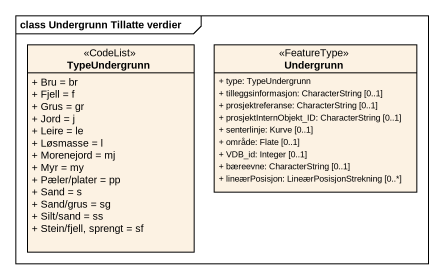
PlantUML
@startuml
mainframe class Undergrunn Tillatte verdier
hide circle
hide empty members
skinparam classAttributeIconSize 0
class TypeUndergrunn <<CodeList>> {
  + Bru = br
  + Fjell = f
  + Grus = gr
  + Jord = j
  + Leire = le
  + Løsmasse = l
  + Morenejord = mj
  + Myr = my
  + Pæler/plater = pp
  + Sand = s
  + Sand/grus = sg
  + Silt/sand = ss
  + Stein/fjell, sprengt = sf
}
class Undergrunn <<FeatureType>> {
  + type: TypeUndergrunn
  + tilleggsinformasjon: CharacterString [0..1]
  + prosjektreferanse: CharacterString [0..1]
  + prosjektInternObjekt_ID: CharacterString [0..1]
  + senterlinje: Kurve [0..1]
  + område: Flate [0..1]
  + VDB_id: Integer [0..1]
  + bæreevne: CharacterString [0..1]
  + lineærPosisjon: LineærPosisjonStrekning [0..*]
}
@enduml
